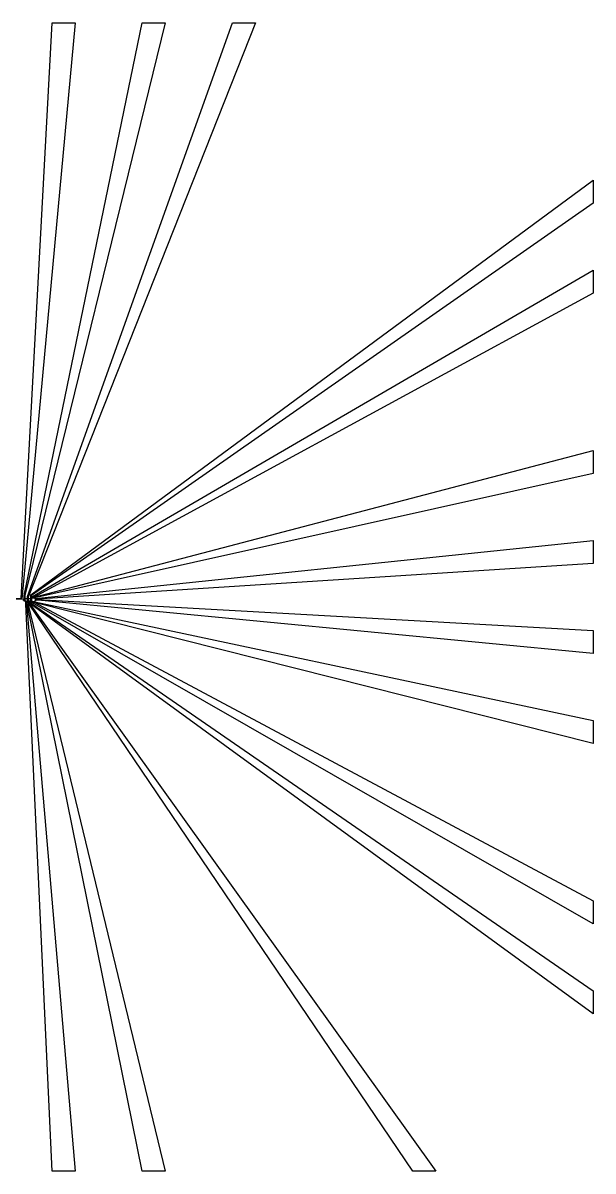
# Model space of a CAD drawing. Extents: x 0 to 6000, y 0 to 6000.
# Drawn here: x 5368.4 to 5393.2, y 3247 to 3297 of the extents above; entities that cross this region are included whole.
import ezdxf

# ---------------------------------------------------------------- set-up
doc = ezdxf.new("R2010")
doc.units = 0
doc.header["$MEASUREMENT"] = 0
for name, color, linetype in [('L10D0', 19, 'CONTINUOUS'), ('L14D0', 18, 'CONTINUOUS'), ('L20D0', 20, 'CONTINUOUS'), ('L6D0', 8, 'CONTINUOUS')]:
    doc.layers.add(name, color=color, linetype=linetype)

msp = doc.modelspace()

# ---------------------------------------------------------------- linework, layer by layer
at = {"layer": 'L10D0'}
for points in [[(5368.043, 3271.859), (5368.043, 3271.889), (5368.283, 3271.889), (5369.625, 3296.957), (5370.625, 3296.957), (5368.313, 3271.859)], [(5368.409, 3271.777), (5368.409, 3272.027), (5373.548, 3296.957), (5374.548, 3296.957), (5368.439, 3272.017), (5368.439, 3271.777)], [(5368.551, 3271.777), (5368.551, 3271.977), (5377.471, 3296.957), (5378.471, 3296.957), (5368.581, 3271.957), (5368.581, 3271.777)], [(5393.163, 3253.803), (5368.693, 3271.649), (5368.693, 3272.049), (5393.163, 3290.111), (5393.163, 3289.111), (5368.723, 3272.029), (5368.723, 3271.669), (5393.163, 3254.803)], [(5368.767, 3271.923), (5368.767, 3271.953), (5368.851, 3271.953), (5393.163, 3278.342), (5393.163, 3277.342), (5368.871, 3271.923)], [(5393.163, 3265.572), (5368.851, 3271.721), (5368.767, 3271.721), (5368.767, 3271.751), (5368.871, 3271.751), (5393.163, 3266.572)]]:
    msp.add_lwpolyline(points, close=True, dxfattribs=at)
at = {"layer": 'L14D0'}
msp.add_lwpolyline([(5368.351, 3271.857), (5368.365, 3271.855), (5368.379, 3271.852), (5368.392, 3271.849), (5368.403, 3271.845), (5368.41, 3271.841), (5368.413, 3271.837), (5368.41, 3271.833), (5368.403, 3271.829), (5368.392, 3271.825), (5368.379, 3271.822), (5368.365, 3271.819), (5368.351, 3271.817)], dxfattribs=at)
for points in [[(5369.625, 3246.957), (5368.48, 3271.651), (5368.48, 3271.779), (5368.48, 3271.779), (5368.479, 3271.779), (5368.478, 3271.78), (5368.477, 3271.78), (5368.476, 3271.78), (5368.475, 3271.781), (5368.474, 3271.781), (5368.473, 3271.781), (5368.472, 3271.782), (5368.471, 3271.782), (5368.47, 3271.783), (5368.469, 3271.783), (5368.468, 3271.783), (5368.467, 3271.784), (5368.466, 3271.784), (5368.465, 3271.785), (5368.464, 3271.786), (5368.463, 3271.786), (5368.462, 3271.787), (5368.462, 3271.787), (5368.461, 3271.788), (5368.46, 3271.788), (5368.459, 3271.789), (5368.458, 3271.79), (5368.457, 3271.79), (5368.456, 3271.791), (5368.456, 3271.792), (5368.455, 3271.792), (5368.454, 3271.793), (5368.453, 3271.794), (5368.453, 3271.795), (5368.452, 3271.795), (5368.451, 3271.796), (5368.45, 3271.797), (5368.45, 3271.798), (5368.449, 3271.798), (5368.448, 3271.799), (5368.448, 3271.8), (5368.447, 3271.801), (5368.447, 3271.802), (5368.446, 3271.803), (5368.445, 3271.803), (5368.445, 3271.804), (5368.444, 3271.805), (5368.444, 3271.806), (5368.443, 3271.807), (5368.443, 3271.808), (5368.442, 3271.809), (5368.442, 3271.81), (5368.441, 3271.811), (5368.441, 3271.812), (5368.44, 3271.813), (5368.44, 3271.813), (5368.439, 3271.814), (5368.439, 3271.815), (5368.439, 3271.816), (5368.438, 3271.817), (5368.438, 3271.818), (5368.438, 3271.819), (5368.437, 3271.82), (5368.437, 3271.821), (5368.437, 3271.822), (5368.437, 3271.823), (5368.436, 3271.824), (5368.436, 3271.825), (5368.436, 3271.827), (5368.436, 3271.828), (5368.436, 3271.829), (5368.436, 3271.83), (5368.435, 3271.831), (5368.435, 3271.832), (5368.435, 3271.833), (5368.435, 3271.834), (5368.435, 3271.835), (5368.435, 3271.836), (5368.435, 3271.837), (5368.435, 3271.838), (5368.435, 3271.839), (5368.435, 3271.84), (5368.435, 3271.841), (5368.435, 3271.842), (5368.435, 3271.843), (5368.436, 3271.844), (5368.436, 3271.845), (5368.436, 3271.846), (5368.436, 3271.847), (5368.436, 3271.848), (5368.436, 3271.849), (5368.437, 3271.85), (5368.437, 3271.851), (5368.437, 3271.852), (5368.437, 3271.853), (5368.438, 3271.854), (5368.438, 3271.855), (5368.438, 3271.856), (5368.439, 3271.857), (5368.439, 3271.858), (5368.439, 3271.859), (5368.44, 3271.86), (5368.44, 3271.861), (5368.441, 3271.862), (5368.441, 3271.863), (5368.442, 3271.864), (5368.442, 3271.865), (5368.443, 3271.866), (5368.443, 3271.867), (5368.444, 3271.868), (5368.444, 3271.869), (5368.445, 3271.87), (5368.445, 3271.87), (5368.446, 3271.871), (5368.447, 3271.872), (5368.447, 3271.873), (5368.448, 3271.874), (5368.448, 3271.875), (5368.449, 3271.876), (5368.45, 3271.876), (5368.45, 3271.877), (5368.451, 3271.878), (5368.452, 3271.879), (5368.453, 3271.879), (5368.453, 3271.88), (5368.454, 3271.881), (5368.455, 3271.882), (5368.456, 3271.882), (5368.456, 3271.883), (5368.457, 3271.884), (5368.458, 3271.884), (5368.459, 3271.885), (5368.46, 3271.885), (5368.461, 3271.886), (5368.462, 3271.887), (5368.462, 3271.887), (5368.463, 3271.888), (5368.464, 3271.888), (5368.465, 3271.889), (5368.466, 3271.889), (5368.467, 3271.89), (5368.468, 3271.89), (5368.469, 3271.891), (5368.47, 3271.891), (5368.471, 3271.892), (5368.472, 3271.892), (5368.473, 3271.893), (5368.474, 3271.893), (5368.475, 3271.893), (5368.476, 3271.894), (5368.477, 3271.894), (5368.478, 3271.894), (5368.479, 3271.895), (5368.48, 3271.895), (5368.481, 3271.895), (5368.482, 3271.895), (5368.483, 3271.896), (5368.484, 3271.896), (5368.485, 3271.896), (5368.486, 3271.896), (5368.487, 3271.896), (5368.488, 3271.896), (5368.489, 3271.897), (5368.49, 3271.897), (5368.491, 3271.897), (5368.492, 3271.897), (5368.493, 3271.897), (5368.494, 3271.897), (5368.495, 3271.897), (5368.496, 3271.897), (5368.497, 3271.897), (5368.498, 3271.897), (5368.499, 3271.897), (5368.5, 3271.897), (5368.501, 3271.897), (5368.502, 3271.896), (5368.503, 3271.896), (5368.504, 3271.896), (5368.505, 3271.896), (5368.507, 3271.896), (5368.508, 3271.896), (5368.509, 3271.895), (5368.51, 3271.895), (5368.511, 3271.895), (5368.512, 3271.895), (5368.513, 3271.894), (5368.514, 3271.894), (5368.515, 3271.894), (5368.516, 3271.893), (5368.517, 3271.893), (5368.518, 3271.893), (5368.519, 3271.892), (5368.519, 3271.892), (5368.52, 3271.891), (5368.521, 3271.891), (5368.522, 3271.89), (5368.523, 3271.89), (5368.524, 3271.889), (5368.525, 3271.889), (5368.526, 3271.888), (5368.527, 3271.888), (5368.528, 3271.887), (5368.529, 3271.887), (5368.529, 3271.886), (5368.53, 3271.885), (5368.531, 3271.885), (5368.532, 3271.884), (5368.533, 3271.884), (5368.534, 3271.883), (5368.534, 3271.882), (5368.535, 3271.882), (5368.536, 3271.881), (5368.537, 3271.88), (5368.537, 3271.879), (5368.538, 3271.879), (5368.539, 3271.878), (5368.54, 3271.877), (5368.54, 3271.876), (5368.541, 3271.876), (5368.542, 3271.875), (5368.542, 3271.874), (5368.543, 3271.873), (5368.544, 3271.872), (5368.544, 3271.871), (5368.545, 3271.87), (5368.545, 3271.87), (5368.546, 3271.869), (5368.546, 3271.868), (5368.547, 3271.867), (5368.548, 3271.866), (5368.548, 3271.865), (5368.549, 3271.864), (5368.549, 3271.863), (5368.549, 3271.862), (5368.55, 3271.861), (5368.55, 3271.86), (5368.551, 3271.859), (5368.551, 3271.858), (5368.551, 3271.857), (5368.552, 3271.856), (5368.552, 3271.855), (5368.552, 3271.854), (5368.553, 3271.853), (5368.553, 3271.852), (5368.553, 3271.851), (5368.554, 3271.85), (5368.554, 3271.849), (5368.554, 3271.848), (5368.554, 3271.847), (5368.554, 3271.846), (5368.554, 3271.845), (5368.555, 3271.844), (5368.555, 3271.843), (5368.555, 3271.842), (5368.555, 3271.841), (5368.555, 3271.84), (5368.555, 3271.839), (5368.555, 3271.838), (5368.555, 3271.837), (5368.555, 3271.836), (5368.555, 3271.835), (5368.555, 3271.834), (5368.555, 3271.833), (5368.555, 3271.832), (5368.555, 3271.831), (5368.555, 3271.83), (5368.554, 3271.829), (5368.554, 3271.828), (5368.554, 3271.827), (5368.554, 3271.825), (5368.554, 3271.824), (5368.554, 3271.823), (5368.553, 3271.822), (5368.553, 3271.821), (5368.553, 3271.82), (5368.552, 3271.819), (5368.552, 3271.818), (5368.552, 3271.817), (5368.551, 3271.816), (5368.551, 3271.815), (5368.551, 3271.814), (5368.55, 3271.813), (5368.55, 3271.813), (5368.549, 3271.812), (5368.549, 3271.811), (5368.549, 3271.81), (5368.548, 3271.809), (5368.548, 3271.808), (5368.547, 3271.807), (5368.546, 3271.806), (5368.546, 3271.805), (5368.545, 3271.804), (5368.545, 3271.803), (5368.544, 3271.803), (5368.544, 3271.802), (5368.543, 3271.801), (5368.542, 3271.8), (5368.542, 3271.799), (5368.541, 3271.798), (5368.54, 3271.798), (5368.54, 3271.797), (5368.539, 3271.796), (5368.538, 3271.795), (5368.537, 3271.795), (5368.537, 3271.794), (5368.536, 3271.793), (5368.535, 3271.792), (5368.534, 3271.792), (5368.534, 3271.791), (5368.533, 3271.79), (5368.532, 3271.79), (5368.531, 3271.789), (5368.53, 3271.788), (5368.529, 3271.788), (5368.529, 3271.787), (5368.528, 3271.787), (5368.527, 3271.786), (5368.526, 3271.786), (5368.525, 3271.785), (5368.524, 3271.784), (5368.523, 3271.784), (5368.522, 3271.783), (5368.521, 3271.783), (5368.52, 3271.783), (5368.519, 3271.782), (5368.519, 3271.782), (5368.518, 3271.781), (5368.517, 3271.781), (5368.516, 3271.781), (5368.515, 3271.78), (5368.514, 3271.78), (5368.513, 3271.78), (5368.512, 3271.779), (5368.511, 3271.779), (5368.51, 3271.779), (5368.51, 3271.661), (5370.625, 3246.957)], [(5385.317, 3246.957), (5368.622, 3271.641), (5368.622, 3271.779), (5368.622, 3271.779), (5368.621, 3271.779), (5368.62, 3271.78), (5368.619, 3271.78), (5368.618, 3271.78), (5368.617, 3271.781), (5368.616, 3271.781), (5368.615, 3271.781), (5368.614, 3271.782), (5368.613, 3271.782), (5368.612, 3271.783), (5368.611, 3271.783), (5368.61, 3271.783), (5368.609, 3271.784), (5368.608, 3271.784), (5368.607, 3271.785), (5368.606, 3271.786), (5368.605, 3271.786), (5368.604, 3271.787), (5368.604, 3271.787), (5368.603, 3271.788), (5368.602, 3271.788), (5368.601, 3271.789), (5368.6, 3271.79), (5368.599, 3271.79), (5368.598, 3271.791), (5368.598, 3271.792), (5368.597, 3271.792), (5368.596, 3271.793), (5368.595, 3271.794), (5368.595, 3271.795), (5368.594, 3271.795), (5368.593, 3271.796), (5368.592, 3271.797), (5368.592, 3271.798), (5368.591, 3271.798), (5368.59, 3271.799), (5368.59, 3271.8), (5368.589, 3271.801), (5368.589, 3271.802), (5368.588, 3271.803), (5368.587, 3271.803), (5368.587, 3271.804), (5368.586, 3271.805), (5368.586, 3271.806), (5368.585, 3271.807), (5368.585, 3271.808), (5368.584, 3271.809), (5368.584, 3271.81), (5368.583, 3271.811), (5368.583, 3271.812), (5368.582, 3271.813), (5368.582, 3271.813), (5368.581, 3271.814), (5368.581, 3271.815), (5368.581, 3271.816), (5368.58, 3271.817), (5368.58, 3271.818), (5368.58, 3271.819), (5368.579, 3271.82), (5368.579, 3271.821), (5368.579, 3271.822), (5368.579, 3271.823), (5368.578, 3271.824), (5368.578, 3271.825), (5368.578, 3271.827), (5368.578, 3271.828), (5368.578, 3271.829), (5368.578, 3271.83), (5368.577, 3271.831), (5368.577, 3271.832), (5368.577, 3271.833), (5368.577, 3271.834), (5368.577, 3271.835), (5368.577, 3271.836), (5368.577, 3271.837), (5368.577, 3271.838), (5368.577, 3271.839), (5368.577, 3271.84), (5368.577, 3271.841), (5368.577, 3271.842), (5368.577, 3271.843), (5368.578, 3271.844), (5368.578, 3271.845), (5368.578, 3271.846), (5368.578, 3271.847), (5368.578, 3271.848), (5368.578, 3271.849), (5368.579, 3271.85), (5368.579, 3271.851), (5368.579, 3271.852), (5368.579, 3271.853), (5368.58, 3271.854), (5368.58, 3271.855), (5368.58, 3271.856), (5368.581, 3271.857), (5368.581, 3271.858), (5368.581, 3271.859), (5368.582, 3271.86), (5368.582, 3271.861), (5368.583, 3271.862), (5368.583, 3271.863), (5368.584, 3271.864), (5368.584, 3271.865), (5368.585, 3271.866), (5368.585, 3271.867), (5368.586, 3271.868), (5368.586, 3271.869), (5368.587, 3271.87), (5368.587, 3271.87), (5368.588, 3271.871), (5368.589, 3271.872), (5368.589, 3271.873), (5368.59, 3271.874), (5368.59, 3271.875), (5368.591, 3271.876), (5368.592, 3271.876), (5368.592, 3271.877), (5368.593, 3271.878), (5368.594, 3271.879), (5368.595, 3271.879), (5368.595, 3271.88), (5368.596, 3271.881), (5368.597, 3271.882), (5368.598, 3271.882), (5368.598, 3271.883), (5368.599, 3271.884), (5368.6, 3271.884), (5368.601, 3271.885), (5368.602, 3271.885), (5368.603, 3271.886), (5368.604, 3271.887), (5368.604, 3271.887), (5368.605, 3271.888), (5368.606, 3271.888), (5368.607, 3271.889), (5368.608, 3271.889), (5368.609, 3271.89), (5368.61, 3271.89), (5368.611, 3271.891), (5368.612, 3271.891), (5368.613, 3271.892), (5368.614, 3271.892), (5368.615, 3271.893), (5368.616, 3271.893), (5368.617, 3271.893), (5368.618, 3271.894), (5368.619, 3271.894), (5368.62, 3271.894), (5368.621, 3271.895), (5368.622, 3271.895), (5368.623, 3271.895), (5368.624, 3271.895), (5368.625, 3271.896), (5368.626, 3271.896), (5368.627, 3271.896), (5368.628, 3271.896), (5368.629, 3271.896), (5368.63, 3271.896), (5368.631, 3271.897), (5368.632, 3271.897), (5368.633, 3271.897), (5368.634, 3271.897), (5368.635, 3271.897), (5368.636, 3271.897), (5368.637, 3271.897), (5368.638, 3271.897), (5368.639, 3271.897), (5368.64, 3271.897), (5368.641, 3271.897), (5368.642, 3271.897), (5368.643, 3271.897), (5368.644, 3271.896), (5368.645, 3271.896), (5368.646, 3271.896), (5368.647, 3271.896), (5368.649, 3271.896), (5368.65, 3271.896), (5368.651, 3271.895), (5368.652, 3271.895), (5368.653, 3271.895), (5368.654, 3271.895), (5368.655, 3271.894), (5368.656, 3271.894), (5368.657, 3271.894), (5368.658, 3271.893), (5368.659, 3271.893), (5368.66, 3271.893), (5368.661, 3271.892), (5368.661, 3271.892), (5368.662, 3271.891), (5368.663, 3271.891), (5368.664, 3271.89), (5368.665, 3271.89), (5368.666, 3271.889), (5368.667, 3271.889), (5368.668, 3271.888), (5368.669, 3271.888), (5368.67, 3271.887), (5368.671, 3271.887), (5368.671, 3271.886), (5368.672, 3271.885), (5368.673, 3271.885), (5368.674, 3271.884), (5368.675, 3271.884), (5368.676, 3271.883), (5368.676, 3271.882), (5368.677, 3271.882), (5368.678, 3271.881), (5368.679, 3271.88), (5368.679, 3271.879), (5368.68, 3271.879), (5368.681, 3271.878), (5368.682, 3271.877), (5368.682, 3271.876), (5368.683, 3271.876), (5368.684, 3271.875), (5368.684, 3271.874), (5368.685, 3271.873), (5368.686, 3271.872), (5368.686, 3271.871), (5368.687, 3271.87), (5368.687, 3271.87), (5368.688, 3271.869), (5368.688, 3271.868), (5368.689, 3271.867), (5368.69, 3271.866), (5368.69, 3271.865), (5368.691, 3271.864), (5368.691, 3271.863), (5368.691, 3271.862), (5368.692, 3271.861), (5368.692, 3271.86), (5368.693, 3271.859), (5368.693, 3271.858), (5368.693, 3271.857), (5368.694, 3271.856), (5368.694, 3271.855), (5368.694, 3271.854), (5368.695, 3271.853), (5368.695, 3271.852), (5368.695, 3271.851), (5368.696, 3271.85), (5368.696, 3271.849), (5368.696, 3271.848), (5368.696, 3271.847), (5368.696, 3271.846), (5368.696, 3271.845), (5368.697, 3271.844), (5368.697, 3271.843), (5368.697, 3271.842), (5368.697, 3271.841), (5368.697, 3271.84), (5368.697, 3271.839), (5368.697, 3271.838), (5368.697, 3271.837), (5368.697, 3271.836), (5368.697, 3271.835), (5368.697, 3271.834), (5368.697, 3271.833), (5368.697, 3271.832), (5368.697, 3271.831), (5368.697, 3271.83), (5368.696, 3271.829), (5368.696, 3271.828), (5368.696, 3271.827), (5368.696, 3271.825), (5368.696, 3271.824), (5368.696, 3271.823), (5368.695, 3271.822), (5368.695, 3271.821), (5368.695, 3271.82), (5368.694, 3271.819), (5368.694, 3271.818), (5368.694, 3271.817), (5368.693, 3271.816), (5368.693, 3271.815), (5368.693, 3271.814), (5368.692, 3271.813), (5368.692, 3271.813), (5368.691, 3271.812), (5368.691, 3271.811), (5368.691, 3271.81), (5368.69, 3271.809), (5368.69, 3271.808), (5368.689, 3271.807), (5368.688, 3271.806), (5368.688, 3271.805), (5368.687, 3271.804), (5368.687, 3271.803), (5368.686, 3271.803), (5368.686, 3271.802), (5368.685, 3271.801), (5368.684, 3271.8), (5368.684, 3271.799), (5368.683, 3271.798), (5368.682, 3271.798), (5368.682, 3271.797), (5368.681, 3271.796), (5368.68, 3271.795), (5368.679, 3271.795), (5368.679, 3271.794), (5368.678, 3271.793), (5368.677, 3271.792), (5368.676, 3271.792), (5368.676, 3271.791), (5368.675, 3271.79), (5368.674, 3271.79), (5368.673, 3271.789), (5368.672, 3271.788), (5368.671, 3271.788), (5368.671, 3271.787), (5368.67, 3271.787), (5368.669, 3271.786), (5368.668, 3271.786), (5368.667, 3271.785), (5368.666, 3271.784), (5368.665, 3271.784), (5368.664, 3271.783), (5368.663, 3271.783), (5368.662, 3271.783), (5368.661, 3271.782), (5368.661, 3271.782), (5368.66, 3271.781), (5368.659, 3271.781), (5368.658, 3271.781), (5368.657, 3271.78), (5368.656, 3271.78), (5368.655, 3271.78), (5368.654, 3271.779), (5368.653, 3271.779), (5368.652, 3271.779), (5368.652, 3271.661), (5386.317, 3246.957)], [(5393.163, 3269.495), (5369.015, 3271.822), (5368.898, 3271.822), (5368.898, 3271.821), (5368.897, 3271.82), (5368.897, 3271.818), (5368.897, 3271.817), (5368.896, 3271.815), (5368.896, 3271.814), (5368.896, 3271.812), (5368.895, 3271.811), (5368.895, 3271.809), (5368.894, 3271.808), (5368.894, 3271.806), (5368.893, 3271.805), (5368.893, 3271.803), (5368.892, 3271.802), (5368.891, 3271.8), (5368.891, 3271.799), (5368.89, 3271.797), (5368.889, 3271.796), (5368.889, 3271.795), (5368.888, 3271.793), (5368.887, 3271.792), (5368.886, 3271.791), (5368.885, 3271.789), (5368.885, 3271.788), (5368.884, 3271.787), (5368.883, 3271.785), (5368.882, 3271.784), (5368.881, 3271.783), (5368.88, 3271.782), (5368.879, 3271.78), (5368.878, 3271.779), (5368.877, 3271.778), (5368.876, 3271.777), (5368.875, 3271.776), (5368.874, 3271.774), (5368.873, 3271.773), (5368.872, 3271.772), (5368.87, 3271.771), (5368.869, 3271.77), (5368.868, 3271.769), (5368.867, 3271.768), (5368.866, 3271.767), (5368.864, 3271.766), (5368.863, 3271.765), (5368.862, 3271.764), (5368.861, 3271.763), (5368.859, 3271.762), (5368.858, 3271.761), (5368.857, 3271.761), (5368.855, 3271.76), (5368.854, 3271.759), (5368.853, 3271.758), (5368.851, 3271.757), (5368.85, 3271.757), (5368.849, 3271.756), (5368.847, 3271.755), (5368.846, 3271.755), (5368.844, 3271.754), (5368.843, 3271.753), (5368.841, 3271.753), (5368.84, 3271.752), (5368.838, 3271.752), (5368.837, 3271.751), (5368.835, 3271.751), (5368.834, 3271.75), (5368.832, 3271.75), (5368.831, 3271.75), (5368.829, 3271.749), (5368.828, 3271.749), (5368.826, 3271.749), (5368.825, 3271.748), (5368.823, 3271.748), (5368.822, 3271.748), (5368.82, 3271.748), (5368.818, 3271.747), (5368.817, 3271.747), (5368.815, 3271.747), (5368.814, 3271.747), (5368.812, 3271.747), (5368.811, 3271.747), (5368.809, 3271.747), (5368.807, 3271.747), (5368.806, 3271.747), (5368.804, 3271.747), (5368.803, 3271.747), (5368.801, 3271.747), (5368.8, 3271.747), (5368.798, 3271.748), (5368.797, 3271.748), (5368.795, 3271.748), (5368.793, 3271.748), (5368.792, 3271.749), (5368.79, 3271.749), (5368.789, 3271.749), (5368.787, 3271.75), (5368.786, 3271.75), (5368.784, 3271.75), (5368.783, 3271.751), (5368.781, 3271.751), (5368.78, 3271.752), (5368.778, 3271.752), (5368.777, 3271.753), (5368.775, 3271.753), (5368.774, 3271.754), (5368.772, 3271.755), (5368.771, 3271.755), (5368.77, 3271.756), (5368.768, 3271.757), (5368.767, 3271.757), (5368.765, 3271.758), (5368.764, 3271.759), (5368.763, 3271.76), (5368.761, 3271.761), (5368.76, 3271.761), (5368.759, 3271.762), (5368.757, 3271.763), (5368.756, 3271.764), (5368.755, 3271.765), (5368.754, 3271.766), (5368.752, 3271.767), (5368.751, 3271.768), (5368.75, 3271.769), (5368.749, 3271.77), (5368.748, 3271.771), (5368.747, 3271.772), (5368.745, 3271.773), (5368.744, 3271.774), (5368.743, 3271.776), (5368.742, 3271.777), (5368.741, 3271.778), (5368.74, 3271.779), (5368.739, 3271.78), (5368.738, 3271.782), (5368.737, 3271.783), (5368.736, 3271.784), (5368.735, 3271.785), (5368.734, 3271.787), (5368.734, 3271.788), (5368.733, 3271.789), (5368.732, 3271.791), (5368.731, 3271.792), (5368.73, 3271.793), (5368.73, 3271.795), (5368.729, 3271.796), (5368.728, 3271.797), (5368.727, 3271.799), (5368.727, 3271.8), (5368.726, 3271.802), (5368.726, 3271.803), (5368.725, 3271.805), (5368.724, 3271.806), (5368.724, 3271.808), (5368.723, 3271.809), (5368.723, 3271.811), (5368.723, 3271.812), (5368.722, 3271.814), (5368.722, 3271.815), (5368.721, 3271.817), (5368.721, 3271.818), (5368.721, 3271.82), (5368.72, 3271.821), (5368.72, 3271.823), (5368.72, 3271.824), (5368.72, 3271.826), (5368.72, 3271.828), (5368.719, 3271.829), (5368.719, 3271.831), (5368.719, 3271.832), (5368.719, 3271.834), (5368.719, 3271.835), (5368.719, 3271.837), (5368.719, 3271.839), (5368.719, 3271.84), (5368.719, 3271.842), (5368.719, 3271.843), (5368.719, 3271.845), (5368.72, 3271.846), (5368.72, 3271.848), (5368.72, 3271.849), (5368.72, 3271.851), (5368.72, 3271.853), (5368.721, 3271.854), (5368.721, 3271.856), (5368.721, 3271.857), (5368.722, 3271.859), (5368.722, 3271.86), (5368.723, 3271.862), (5368.723, 3271.863), (5368.723, 3271.865), (5368.724, 3271.866), (5368.724, 3271.868), (5368.725, 3271.869), (5368.726, 3271.871), (5368.726, 3271.872), (5368.727, 3271.874), (5368.727, 3271.875), (5368.728, 3271.876), (5368.729, 3271.878), (5368.73, 3271.879), (5368.73, 3271.881), (5368.731, 3271.882), (5368.732, 3271.883), (5368.733, 3271.885), (5368.734, 3271.886), (5368.734, 3271.887), (5368.735, 3271.889), (5368.736, 3271.89), (5368.737, 3271.891), (5368.738, 3271.892), (5368.739, 3271.894), (5368.74, 3271.895), (5368.741, 3271.896), (5368.742, 3271.897), (5368.743, 3271.898), (5368.744, 3271.899), (5368.745, 3271.901), (5368.747, 3271.902), (5368.748, 3271.903), (5368.749, 3271.904), (5368.75, 3271.905), (5368.751, 3271.906), (5368.752, 3271.907), (5368.754, 3271.908), (5368.755, 3271.909), (5368.756, 3271.91), (5368.757, 3271.911), (5368.759, 3271.912), (5368.76, 3271.912), (5368.761, 3271.913), (5368.763, 3271.914), (5368.764, 3271.915), (5368.765, 3271.916), (5368.767, 3271.916), (5368.768, 3271.917), (5368.77, 3271.918), (5368.771, 3271.919), (5368.772, 3271.919), (5368.774, 3271.92), (5368.775, 3271.92), (5368.777, 3271.921), (5368.778, 3271.922), (5368.78, 3271.922), (5368.781, 3271.923), (5368.783, 3271.923), (5368.784, 3271.923), (5368.786, 3271.924), (5368.787, 3271.924), (5368.789, 3271.925), (5368.79, 3271.925), (5368.792, 3271.925), (5368.793, 3271.926), (5368.795, 3271.926), (5368.797, 3271.926), (5368.798, 3271.926), (5368.8, 3271.926), (5368.801, 3271.927), (5368.803, 3271.927), (5368.804, 3271.927), (5368.806, 3271.927), (5368.807, 3271.927), (5368.809, 3271.927), (5368.811, 3271.927), (5368.812, 3271.927), (5368.814, 3271.927), (5368.815, 3271.927), (5368.817, 3271.927), (5368.818, 3271.926), (5368.82, 3271.926), (5368.822, 3271.926), (5368.823, 3271.926), (5368.825, 3271.926), (5368.826, 3271.925), (5368.828, 3271.925), (5368.829, 3271.925), (5368.831, 3271.924), (5368.832, 3271.924), (5368.834, 3271.923), (5368.835, 3271.923), (5368.837, 3271.923), (5368.838, 3271.922), (5368.84, 3271.922), (5368.841, 3271.921), (5368.843, 3271.92), (5368.844, 3271.92), (5368.846, 3271.919), (5368.847, 3271.919), (5368.849, 3271.918), (5368.85, 3271.917), (5368.851, 3271.916), (5368.853, 3271.916), (5368.854, 3271.915), (5368.855, 3271.914), (5368.857, 3271.913), (5368.858, 3271.912), (5368.859, 3271.912), (5368.861, 3271.911), (5368.862, 3271.91), (5368.863, 3271.909), (5368.864, 3271.908), (5368.866, 3271.907), (5368.867, 3271.906), (5368.868, 3271.905), (5368.869, 3271.904), (5368.87, 3271.903), (5368.872, 3271.902), (5368.873, 3271.901), (5368.874, 3271.899), (5368.875, 3271.898), (5368.876, 3271.897), (5368.877, 3271.896), (5368.878, 3271.895), (5368.879, 3271.894), (5368.88, 3271.892), (5368.881, 3271.891), (5368.882, 3271.89), (5368.883, 3271.889), (5368.884, 3271.887), (5368.885, 3271.886), (5368.885, 3271.885), (5368.886, 3271.883), (5368.887, 3271.882), (5368.888, 3271.881), (5368.889, 3271.879), (5368.889, 3271.878), (5368.89, 3271.876), (5368.891, 3271.875), (5368.891, 3271.874), (5368.892, 3271.872), (5368.893, 3271.871), (5368.893, 3271.869), (5368.894, 3271.868), (5368.894, 3271.866), (5368.895, 3271.865), (5368.895, 3271.863), (5368.896, 3271.862), (5368.896, 3271.86), (5368.896, 3271.859), (5368.897, 3271.857), (5368.897, 3271.856), (5368.897, 3271.854), (5368.898, 3271.853), (5368.898, 3271.852), (5369.015, 3271.852), (5393.163, 3270.495)]]:
    msp.add_lwpolyline(points, close=True, dxfattribs=at)
at = {"layer": 'L20D0'}
for points in [[(5368.907, 3271.801), (5368.907, 3271.891), (5393.163, 3274.418), (5393.163, 3273.418), (5368.967, 3271.861), (5368.937, 3271.801)], [(5373.548, 3246.957), (5368.551, 3271.592), (5368.551, 3271.672), (5368.475, 3271.672), (5368.475, 3271.732), (5368.657, 3271.732), (5368.657, 3271.672), (5368.581, 3271.672), (5368.581, 3271.612), (5374.548, 3246.957)]]:
    msp.add_lwpolyline(points, close=True, dxfattribs=at)
at = {"layer": 'L6D0'}
for points in [[(5368.779, 3271.945), (5368.779, 3271.975), (5393.163, 3286.188), (5393.163, 3285.188), (5368.839, 3271.945)], [(5393.163, 3257.726), (5368.779, 3271.699), (5368.779, 3271.729), (5368.839, 3271.729), (5393.163, 3258.726)]]:
    msp.add_lwpolyline(points, close=True, dxfattribs=at)

doc.saveas('drawing.dxf')
